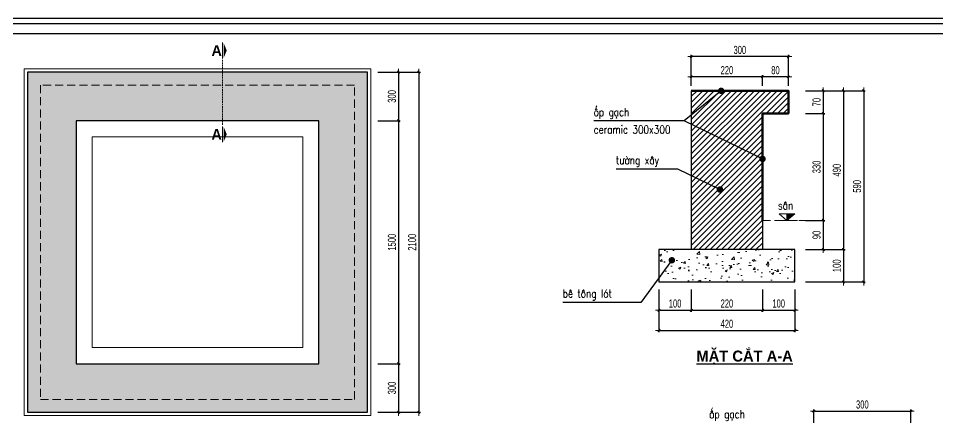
# Model space of a CAD drawing. Header units: millimetres. Extents: x -99113 to -65212, y 21211 to 34445.
# Drawn here: x -81900 to -76222, y 24687 to 27151 of the extents above; entities that cross this region are included whole.
import ezdxf
from ezdxf.enums import TextEntityAlignment as Align

# ---------------------------------------------------------------- set-up
doc = ezdxf.new("R2010")
doc.units = ezdxf.units.MM
doc.header["$MEASUREMENT"] = 0
doc.linetypes.add('HIDDEN', pattern=[0.375, 0.25, -0.125])
for name, color, linetype in [('ENTTNTHIETKE1', 2, 'Continuous'), ('KHUNGTEN', 5, 'Continuous'), ('thep', 2, 'Continuous')]:
    doc.layers.add(name, color=color, linetype=linetype)
for name, color, linetype, lineweight in [('HATCH', 252, 'Continuous', 9), ('LC Dim', 8, 'Continuous', 18), ('LC Khac', 4, 'Continuous', 9), ('LC MANH DUT', 35, 'HIDDEN', 5), ('LC Net dam3', 1, 'Continuous', 60), ('LC Net manh', 239, 'Continuous', 5), ('LC Net thay', 7, 'Continuous', 25), ('LC Text1', 3, 'Continuous', 20), ('LC Text2', 7, 'Continuous', 25)]:
    doc.layers.add(name, color=color, linetype=linetype, lineweight=lineweight)
doc.styles.add('HOATBIF', font='hoatbif.shx', dxfattribs={"width": 0.7})
doc.styles.add('LC 1', font='')
doc.styles.add('LC 3', font='vnsimli.shx', dxfattribs={"width": 0.75})
doc.styles.add('T1', font='Vnsimli.shx', dxfattribs={"width": 0.8})
doc.styles.get('LC 1').set_extended_font_data('.VnAvantH', bold=True)
doc.dimstyles.new('1-100(1-25)', dxfattribs={"dimscale": 25, "dimtxt": 2.5, "dimasz": 0.35, "dimexe": 0.5, "dimexo": 0, "dimgap": 0.8, "dimtad": 1, "dimdec": 0, "dimzin": 0, "dimdsep": 46, "dimtxsty": 'HOATBIF', "dimblk1": 'DOT', "dimblk2": 'DOT', "dimsah": 1, "dimcen": -1, "dimdle": 1, "dimclrd": 256, "dimclre": 256, "dimclrt": 4, "dimadec": 3, "dimazin": 2, "dimtfac": 0.3333333333333333, "dimtdec": 0, "dimtix": 1, "dimtmove": 2, "dimatfit": 3, "dimldrblk": 'DOT', "dimfxl": 1, "dimtvp": 0.8333333333333331, "dimtolj": 1, "dimtzin": 0, "dimarcsym": 0})

# ---------------------------------------------------------------- blocks, each defined once
blk = doc.blocks.new('khung vpn')
at = {"layer": 'Defpoints'}
blk.add_line((52556.45964432618, -4195.445519303803), (52498.75819758818, -4195.445519303803), dxfattribs=at)
at = {"layer": 'KHUNGTEN'}
blk.add_lwpolyline([(52556.24304850244, -4234.884980830777), (52502.04792260095, -4234.884980830777), (52502.04792260095, -4195.662115130224), (52556.24304850244, -4195.662115130224)], close=True, dxfattribs=at)
at = {"layer": 'thep'}
blk.add_lwpolyline([(52555.83215303945, -4234.474085367845), (52502.45881806394, -4234.474085367845), (52502.45881806394, -4196.073010593269), (52555.83215303945, -4196.073010593269)], close=True, dxfattribs=at)
blk = doc.blocks.new('*U46')
at = {"layer": 'LC Khac', "color": 1, "ltscale": 2}
for p, q in [((-8.003553375601768e-10, 485.4649627282051), (0, 0)), ((-8.003553375601768e-10, -2100.677329279625), (0, -2586.14229200783))]:
    blk.add_line(p, q, dxfattribs=at)
for points in [[(134.0098340642726, 242.7324813697051, 0, 471.4285714293351, 0), (36.58486540849844, 242.7324813697051, 275.0000000004455, 275.0000000004455, 0)], [(134.0098340642726, -2343.409810638125, 0, 471.4285714293351, 0), (36.58486540849844, -2343.409810638125, 275.0000000004455, 275.0000000004455, 0)]]:
    blk.add_lwpolyline(points, format="xyseb", dxfattribs=at)
at = {"layer": 'LC MANH DUT', "ltscale": 200}
blk.add_line((8.03255570153744e-11, -48.72241329890437), (8.03255570153744e-11, -2056.803906806601), dxfattribs=at)
at = {"ltscale": 2, "style": 'LC 1'}
for p in [(-178.5478302832853, 242.7324813641026), (-178.5478302832853, -2343.409810643728)]:
    blk.add_attdef('LC', text='', height=330, dxfattribs=at).set_placement(p, align=Align.MIDDLE_CENTER)
blk = doc.blocks.new('DOT')
at = {"layer": 'LC Dim'}
blk.add_line((-3, 0), (3, 0), dxfattribs=at)
at = {"layer": 'LC Dim', "color": 4}
blk.add_line((-1, -1), (1, 1), dxfattribs=at)
blk.add_lwpolyline([(0.5, 1), (-1, -0.5), (-0.5, -1), (1, 0.5)], close=True, dxfattribs=at)
blk = doc.blocks.new('*D58')
at = {"layer": 'Defpoints', "color": 0, "transparency": 16777216}
for p in [(-79680.0519822509, 26819.67630260594), (-79680.0519822509, 26519.67630260594), (-79551.83249237183, 26519.67630260594)]:
    blk.add_point(p, dxfattribs=at)
at = {"layer": 'LC Dim', "lineweight": -2, "transparency": 16777216}
for p, q in [((-79680.0519822509, 26819.67630260594), (-79541.83249237183, 26819.67630260594)), ((-79551.83249237183, 26812.67630260594), (-79551.83249237183, 26526.67630260594)), ((-79680.0519822509, 26519.67630260594), (-79541.83249237183, 26519.67630260594))]:
    blk.add_line(p, q, dxfattribs=at)
at = {"layer": 'LC Dim', "lineweight": -2, "transparency": 16777216, "xscale": 7, "yscale": 7, "zscale": 7}
for p, rotation in [((-79551.83249237183, 26819.67630260594), 90), ((-79551.83249237183, 26519.67630260594), 270)]:
    blk.add_blockref('DOT', p, dxfattribs=dict(at, rotation=rotation))
at = {"layer": 'LC Dim', "color": 4, "transparency": 16777216, "insert": (-79592.83249237182, 26669.67630260596), "char_height": 50, "attachment_point": 5, "rotation": 90, "style": 'HOATBIF'}
blk.add_mtext('\\A1;300', dxfattribs=at)
blk = doc.blocks.new('_Dot')
at = {"color": 0, "linetype": 'ByBlock', "lineweight": -2}
blk.add_line((-0.5, 0), (-1, 0), dxfattribs=at)
at = {"color": 0, "linetype": 'ByBlock', "const_width": 0.5}
blk.add_lwpolyline([(-0.25, 0, 1), (0.25, 0, 1)], format="xyb", close=True, dxfattribs=at)
blk = doc.blocks.new('*D59')
at = {"layer": 'Defpoints', "color": 0, "transparency": 16777216}
for p in [(-79680.0519822509, 26519.67630260594), (-79680.0519822509, 25019.67630260594), (-79551.83249237186, 25019.67630260594)]:
    blk.add_point(p, dxfattribs=at)
at = {"layer": 'LC Dim', "lineweight": -2, "transparency": 16777216}
for p, q in [((-79680.0519822509, 26519.67630260594), (-79541.83249237186, 26519.67630260594)), ((-79551.83249237186, 26512.67630260594), (-79551.83249237186, 25026.67630260594)), ((-79680.0519822509, 25019.67630260594), (-79541.83249237186, 25019.67630260594))]:
    blk.add_line(p, q, dxfattribs=at)
at = {"layer": 'LC Dim', "lineweight": -2, "transparency": 16777216, "xscale": 7, "yscale": 7, "zscale": 7}
for p, rotation in [((-79551.83249237186, 26519.67630260594), 90), ((-79551.83249237186, 25019.67630260594), 270)]:
    blk.add_blockref('DOT', p, dxfattribs=dict(at, rotation=rotation))
at = {"layer": 'LC Dim', "color": 4, "transparency": 16777216, "insert": (-79592.83249237185, 25769.67630260596), "char_height": 50, "attachment_point": 5, "rotation": 90, "style": 'HOATBIF'}
blk.add_mtext('\\A1;1500', dxfattribs=at)
blk = doc.blocks.new('*D60')
at = {"layer": 'Defpoints', "color": 0, "transparency": 16777216}
for p in [(-79680.0519822509, 25019.67630260594), (-79680.0519822509, 24719.67630260594), (-79551.83249237192, 24719.67630260594)]:
    blk.add_point(p, dxfattribs=at)
at = {"layer": 'LC Dim', "lineweight": -2, "transparency": 16777216}
for p, q in [((-79680.0519822509, 25019.67630260594), (-79541.83249237192, 25019.67630260594)), ((-79551.83249237192, 25012.67630260594), (-79551.83249237192, 24726.67630260594)), ((-79680.0519822509, 24719.67630260594), (-79541.83249237192, 24719.67630260594))]:
    blk.add_line(p, q, dxfattribs=at)
at = {"layer": 'LC Dim', "lineweight": -2, "transparency": 16777216, "xscale": 7, "yscale": 7, "zscale": 7}
for p, rotation in [((-79551.83249237192, 25019.67630260594), 90), ((-79551.83249237192, 24719.67630260594), 270)]:
    blk.add_blockref('DOT', p, dxfattribs=dict(at, rotation=rotation))
at = {"layer": 'LC Dim', "color": 4, "transparency": 16777216, "insert": (-79592.8324923719, 24869.67630260596), "char_height": 50, "attachment_point": 5, "rotation": 90, "style": 'HOATBIF'}
blk.add_mtext('\\A1;300', dxfattribs=at)
blk = doc.blocks.new('*D61')
at = {"layer": 'Defpoints', "color": 0, "transparency": 16777216}
for p in [(-79680.0519822509, 26819.67630260596), (-79680.0519822509, 24719.67630260594), (-79426.83249237189, 24719.67630260594)]:
    blk.add_point(p, dxfattribs=at)
at = {"layer": 'LC Dim', "lineweight": -2, "transparency": 16777216}
for p, q in [((-79680.0519822509, 26819.67630260596), (-79416.83249237189, 26819.67630260596)), ((-79426.83249237189, 26812.67630260596), (-79426.83249237189, 24726.67630260594)), ((-79680.0519822509, 24719.67630260594), (-79416.83249237189, 24719.67630260594))]:
    blk.add_line(p, q, dxfattribs=at)
at = {"layer": 'LC Dim', "lineweight": -2, "transparency": 16777216, "xscale": 7, "yscale": 7, "zscale": 7}
for p, rotation in [((-79426.83249237189, 26819.67630260596), 90), ((-79426.83249237189, 24719.67630260594), 270)]:
    blk.add_blockref('DOT', p, dxfattribs=dict(at, rotation=rotation))
at = {"layer": 'LC Dim', "color": 4, "transparency": 16777216, "insert": (-79467.83249237188, 25769.67630260596), "char_height": 50, "attachment_point": 5, "rotation": 90, "style": 'HOATBIF'}
blk.add_mtext('\\A1;2100', dxfattribs=at)
blk = doc.blocks.new('*D82')
at = {"layer": 'Defpoints', "color": 0, "transparency": 16777216}
for p in [(-77039.3659148242, 26704.39908846548), (-77039.3659148242, 26564.39908846548), (-76928.75279996319, 26564.39908846548)]:
    blk.add_point(p, dxfattribs=at)
at = {"layer": 'LC Dim', "lineweight": -2, "transparency": 16777216}
for p, q in [((-77039.3659148242, 26704.39908846548), (-76918.75279996319, 26704.39908846548)), ((-76928.75279996319, 26697.39908846548), (-76928.75279996319, 26571.39908846548)), ((-77039.3659148242, 26564.39908846548), (-76918.75279996319, 26564.39908846548))]:
    blk.add_line(p, q, dxfattribs=at)
at = {"layer": 'LC Dim', "lineweight": -2, "transparency": 16777216, "xscale": 7, "yscale": 7, "zscale": 7}
for p, rotation in [((-76928.75279996319, 26704.39908846548), 90), ((-76928.75279996319, 26564.39908846548), 270)]:
    blk.add_blockref('DOT', p, dxfattribs=dict(at, rotation=rotation))
at = {"layer": 'LC Dim', "color": 4, "transparency": 16777216, "insert": (-76969.75279996317, 26634.39908846549), "char_height": 50, "attachment_point": 5, "rotation": 90, "style": 'HOATBIF'}
blk.add_mtext('\\A1;70', dxfattribs=at)
blk = doc.blocks.new('*D83')
at = {"layer": 'Defpoints', "color": 0, "transparency": 16777216}
for p in [(-77039.3659148242, 26564.39908846548), (-77039.3659148242, 25904.39908846548), (-76928.75279996321, 25904.39908846548)]:
    blk.add_point(p, dxfattribs=at)
at = {"layer": 'LC Dim', "lineweight": -2, "transparency": 16777216}
for p, q in [((-77039.3659148242, 26564.39908846548), (-76918.75279996321, 26564.39908846548)), ((-76928.75279996321, 26557.39908846548), (-76928.75279996321, 25911.39908846548)), ((-77039.3659148242, 25904.39908846548), (-76918.75279996321, 25904.39908846548))]:
    blk.add_line(p, q, dxfattribs=at)
at = {"layer": 'LC Dim', "lineweight": -2, "transparency": 16777216, "xscale": 7, "yscale": 7, "zscale": 7}
for p, rotation in [((-76928.75279996321, 26564.39908846548), 90), ((-76928.75279996321, 25904.39908846548), 270)]:
    blk.add_blockref('DOT', p, dxfattribs=dict(at, rotation=rotation))
at = {"layer": 'LC Dim', "color": 4, "transparency": 16777216, "insert": (-76969.7527999632, 26234.39908846549), "char_height": 50, "attachment_point": 5, "rotation": 90, "style": 'HOATBIF'}
blk.add_mtext('\\A1;330', dxfattribs=at)
blk = doc.blocks.new('*D84')
at = {"layer": 'Defpoints', "color": 0, "transparency": 16777216}
for p in [(-77039.3659148242, 25904.39908846548), (-77039.3659148242, 25724.39908846548), (-76928.75279996324, 25724.39908846548)]:
    blk.add_point(p, dxfattribs=at)
at = {"layer": 'LC Dim', "lineweight": -2, "transparency": 16777216}
for p, q in [((-77039.3659148242, 25904.39908846548), (-76918.75279996324, 25904.39908846548)), ((-76928.75279996324, 25897.39908846548), (-76928.75279996324, 25731.39908846548)), ((-77039.3659148242, 25724.39908846548), (-76918.75279996324, 25724.39908846548))]:
    blk.add_line(p, q, dxfattribs=at)
at = {"layer": 'LC Dim', "lineweight": -2, "transparency": 16777216, "xscale": 7, "yscale": 7, "zscale": 7}
for p, rotation in [((-76928.75279996324, 25904.39908846548), 90), ((-76928.75279996324, 25724.39908846548), 270)]:
    blk.add_blockref('DOT', p, dxfattribs=dict(at, rotation=rotation))
at = {"layer": 'LC Dim', "color": 4, "transparency": 16777216, "insert": (-76969.75279996323, 25814.39908846549), "char_height": 50, "attachment_point": 5, "rotation": 90, "style": 'HOATBIF'}
blk.add_mtext('\\A1;90', dxfattribs=at)
blk = doc.blocks.new('*D85')
at = {"layer": 'Defpoints', "color": 0, "transparency": 16777216}
for p in [(-77039.3659148242, 25724.39908846548), (-77039.3659148242, 25524.39908846548), (-76803.75279996324, 25524.39908846548)]:
    blk.add_point(p, dxfattribs=at)
at = {"layer": 'LC Dim', "lineweight": -2, "transparency": 16777216}
for p, q in [((-77039.3659148242, 25724.39908846548), (-76793.75279996324, 25724.39908846548)), ((-76803.75279996324, 25717.39908846548), (-76803.75279996324, 25531.39908846548)), ((-77039.3659148242, 25524.39908846548), (-76793.75279996324, 25524.39908846548))]:
    blk.add_line(p, q, dxfattribs=at)
at = {"layer": 'LC Dim', "lineweight": -2, "transparency": 16777216, "xscale": 7, "yscale": 7, "zscale": 7}
for p, rotation in [((-76803.75279996324, 25724.39908846548), 90), ((-76803.75279996324, 25524.39908846548), 270)]:
    blk.add_blockref('DOT', p, dxfattribs=dict(at, rotation=rotation))
at = {"layer": 'LC Dim', "color": 4, "transparency": 16777216, "insert": (-76844.75279996323, 25624.39908846549), "char_height": 50, "attachment_point": 5, "rotation": 90, "style": 'HOATBIF'}
blk.add_mtext('\\A1;100', dxfattribs=at)
blk = doc.blocks.new('*D86')
at = {"layer": 'Defpoints', "color": 0, "transparency": 16777216}
for p in [(-77039.3659148242, 26704.39908846548), (-77039.3659148242, 25724.39908846549), (-76803.75279996324, 25724.39908846549)]:
    blk.add_point(p, dxfattribs=at)
at = {"layer": 'LC Dim', "lineweight": -2, "transparency": 16777216}
for p, q in [((-77039.3659148242, 26704.39908846548), (-76793.75279996324, 26704.39908846548)), ((-76803.75279996324, 26697.39908846548), (-76803.75279996324, 25731.39908846549)), ((-77039.3659148242, 25724.39908846549), (-76793.75279996324, 25724.39908846549))]:
    blk.add_line(p, q, dxfattribs=at)
at = {"layer": 'LC Dim', "lineweight": -2, "transparency": 16777216, "xscale": 7, "yscale": 7, "zscale": 7}
for p, rotation in [((-76803.75279996324, 26704.39908846548), 90), ((-76803.75279996324, 25724.39908846549), 270)]:
    blk.add_blockref('DOT', p, dxfattribs=dict(at, rotation=rotation))
at = {"layer": 'LC Dim', "color": 4, "transparency": 16777216, "insert": (-76844.75279996323, 26214.3990884655), "char_height": 50, "attachment_point": 5, "rotation": 90, "style": 'HOATBIF'}
blk.add_mtext('\\A1;490', dxfattribs=at)
blk = doc.blocks.new('*D87')
at = {"layer": 'Defpoints', "color": 0, "transparency": 16777216}
for p in [(-77943.86207198228, 25477.75886834816), (-77743.86207198228, 25477.75886834816), (-77743.86207198228, 25350.01994155334)]:
    blk.add_point(p, dxfattribs=at)
at = {"layer": 'LC Dim', "lineweight": -2, "transparency": 16777216}
for p, q in [((-77943.86207198228, 25477.75886834816), (-77943.86207198228, 25340.01994155334)), ((-77743.86207198228, 25477.75886834816), (-77743.86207198228, 25340.01994155334)), ((-77936.86207198228, 25350.01994155334), (-77750.86207198228, 25350.01994155334))]:
    blk.add_line(p, q, dxfattribs=at)
at = {"layer": 'LC Dim', "lineweight": -2, "transparency": 16777216, "xscale": 7, "yscale": 7, "zscale": 7, "rotation": 180}
blk.add_blockref('DOT', (-77943.86207198228, 25350.01994155334), dxfattribs=at)
at = {"layer": 'LC Dim', "lineweight": -2, "transparency": 16777216, "xscale": 7, "yscale": 7, "zscale": 7}
blk.add_blockref('DOT', (-77743.86207198228, 25350.01994155334), dxfattribs=at)
at = {"layer": 'LC Dim', "color": 4, "transparency": 16777216, "insert": (-77843.86207198228, 25391.01994155334), "char_height": 50, "attachment_point": 5, "style": 'HOATBIF'}
blk.add_mtext('\\A1;100', dxfattribs=at)
blk = doc.blocks.new('*D88')
at = {"layer": 'Defpoints', "color": 0, "transparency": 16777216}
for p in [(-77743.86207198228, 25477.75886834816), (-77303.86207198228, 25477.75886834816), (-77303.86207198228, 25350.01994155334)]:
    blk.add_point(p, dxfattribs=at)
at = {"layer": 'LC Dim', "lineweight": -2, "transparency": 16777216}
for p, q in [((-77743.86207198228, 25477.75886834816), (-77743.86207198228, 25340.01994155334)), ((-77303.86207198228, 25477.75886834816), (-77303.86207198228, 25340.01994155334)), ((-77736.86207198228, 25350.01994155334), (-77310.86207198228, 25350.01994155334))]:
    blk.add_line(p, q, dxfattribs=at)
at = {"layer": 'LC Dim', "lineweight": -2, "transparency": 16777216, "xscale": 7, "yscale": 7, "zscale": 7, "rotation": 180}
blk.add_blockref('DOT', (-77743.86207198228, 25350.01994155334), dxfattribs=at)
at = {"layer": 'LC Dim', "lineweight": -2, "transparency": 16777216, "xscale": 7, "yscale": 7, "zscale": 7}
blk.add_blockref('DOT', (-77303.86207198228, 25350.01994155334), dxfattribs=at)
at = {"layer": 'LC Dim', "color": 4, "transparency": 16777216, "insert": (-77523.86207198228, 25391.01994155334), "char_height": 50, "attachment_point": 5, "style": 'HOATBIF'}
blk.add_mtext('\\A1;220', dxfattribs=at)
blk = doc.blocks.new('*D89')
at = {"layer": 'Defpoints', "color": 0, "transparency": 16777216}
for p in [(-77303.86207198228, 25477.75886834816), (-77103.86207198228, 25477.75886834816), (-77103.86207198228, 25350.01994155334)]:
    blk.add_point(p, dxfattribs=at)
at = {"layer": 'LC Dim', "lineweight": -2, "transparency": 16777216}
for p, q in [((-77303.86207198228, 25477.75886834816), (-77303.86207198228, 25340.01994155334)), ((-77103.86207198228, 25477.75886834816), (-77103.86207198228, 25340.01994155334)), ((-77296.86207198228, 25350.01994155334), (-77110.86207198228, 25350.01994155334))]:
    blk.add_line(p, q, dxfattribs=at)
at = {"layer": 'LC Dim', "lineweight": -2, "transparency": 16777216, "xscale": 7, "yscale": 7, "zscale": 7, "rotation": 180}
blk.add_blockref('DOT', (-77303.86207198228, 25350.01994155334), dxfattribs=at)
at = {"layer": 'LC Dim', "lineweight": -2, "transparency": 16777216, "xscale": 7, "yscale": 7, "zscale": 7}
blk.add_blockref('DOT', (-77103.86207198228, 25350.01994155334), dxfattribs=at)
at = {"layer": 'LC Dim', "color": 4, "transparency": 16777216, "insert": (-77203.86207198228, 25391.01994155334), "char_height": 50, "attachment_point": 5, "style": 'HOATBIF'}
blk.add_mtext('\\A1;100', dxfattribs=at)
blk = doc.blocks.new('*D90')
at = {"layer": 'Defpoints', "color": 0, "transparency": 16777216}
for p in [(-77943.8620719823, 25477.75886834816), (-77103.8620719823, 25477.75886834816), (-77103.8620719823, 25225.01994155334)]:
    blk.add_point(p, dxfattribs=at)
at = {"layer": 'LC Dim', "lineweight": -2, "transparency": 16777216}
for p, q in [((-77943.8620719823, 25477.75886834816), (-77943.8620719823, 25215.01994155334)), ((-77103.8620719823, 25477.75886834816), (-77103.8620719823, 25215.01994155334)), ((-77936.8620719823, 25225.01994155334), (-77110.8620719823, 25225.01994155334))]:
    blk.add_line(p, q, dxfattribs=at)
at = {"layer": 'LC Dim', "lineweight": -2, "transparency": 16777216, "xscale": 7, "yscale": 7, "zscale": 7, "rotation": 180}
blk.add_blockref('DOT', (-77943.8620719823, 25225.01994155334), dxfattribs=at)
at = {"layer": 'LC Dim', "lineweight": -2, "transparency": 16777216, "xscale": 7, "yscale": 7, "zscale": 7}
blk.add_blockref('DOT', (-77103.8620719823, 25225.01994155334), dxfattribs=at)
at = {"layer": 'LC Dim', "color": 4, "transparency": 16777216, "insert": (-77523.8620719823, 25266.01994155334), "char_height": 50, "attachment_point": 5, "style": 'HOATBIF'}
blk.add_mtext('\\A1;420', dxfattribs=at)
blk = doc.blocks.new('*D91')
at = {"layer": 'Defpoints', "color": 0, "transparency": 16777216}
for p in [(-77039.36591482419, 26704.39908846548), (-77039.36591482419, 25524.39908846549), (-76678.75279996327, 25524.39908846549)]:
    blk.add_point(p, dxfattribs=at)
at = {"layer": 'LC Dim', "lineweight": -2, "transparency": 16777216}
for p, q in [((-77039.36591482419, 26704.39908846548), (-76668.75279996327, 26704.39908846548)), ((-76678.75279996327, 26697.39908846548), (-76678.75279996327, 25531.39908846549)), ((-77039.36591482419, 25524.39908846549), (-76668.75279996327, 25524.39908846549))]:
    blk.add_line(p, q, dxfattribs=at)
at = {"layer": 'LC Dim', "lineweight": -2, "transparency": 16777216, "xscale": 7, "yscale": 7, "zscale": 7}
for p, rotation in [((-76678.75279996327, 26704.39908846548), 90), ((-76678.75279996327, 25524.39908846549), 270)]:
    blk.add_blockref('DOT', p, dxfattribs=dict(at, rotation=rotation))
at = {"layer": 'LC Dim', "color": 4, "transparency": 16777216, "insert": (-76719.75279996326, 26114.3990884655), "char_height": 50, "attachment_point": 5, "rotation": 90, "style": 'HOATBIF'}
blk.add_mtext('\\A1;590', dxfattribs=at)
blk = doc.blocks.new('TIEUDE2')
at = {"layer": 'LC Text2', "color": 7, "style": 'LC 1'}
blk.add_attdef('%%UTIªU§Ò', text='', height=3.5, dxfattribs=at).set_placement((0, 0), align=Align.BOTTOM_CENTER)
blk.add_attdef('TL', text='', height=2.2, dxfattribs=at).set_placement((0, -1.800000000000011), align=Align.TOP_CENTER)
blk = doc.blocks.new('Caodo1')
at = {"layer": 'LC Text1'}
blk.add_hatch(color=4, dxfattribs=at).paths.add_polyline_path([(3.638e-12, 200.210680454169), (3.638e-12, 3.166521039738275e-15), (243.3882687822297, 200.210680454169)])
at = {"layer": 'LC Text1', "color": 4}
for p, q in [((323.6303984126134, 0), (-323.6303984126098, 0)), ((3.638e-12, 0), (3.638e-12, 200.2106804541654))]:
    blk.add_line(p, q, dxfattribs=at)
blk.add_lwpolyline([(-243.3882687822297, 200.210680454169), (243.3882687822297, 200.210680454169), (3.638e-12, 0), (3.638e-12, 0)], close=True, dxfattribs=at)
at = {"layer": 'LC Text1', "color": 4, "style": 'T1', "width": 0.8}
blk.add_attdef('%%P0,00', text='', height=250, dxfattribs=at).set_placement((-39.04586973765618, 459.5053816559738), align=Align.MIDDLE_CENTER)
blk = doc.blocks.new('*D102')
at = {"layer": 'Defpoints', "color": 0, "transparency": 16777216}
for p in [(-77303.86207198228, 26790.3734421289), (-77303.86207198228, 26734.78880698637), (-77143.86207198228, 26734.78880698637)]:
    blk.add_point(p, dxfattribs=at)
at = {"layer": 'LC Dim', "lineweight": -2, "transparency": 16777216}
for p, q in [((-77303.86207198228, 26734.78880698637), (-77303.86207198228, 26800.3734421289)), ((-77143.86207198228, 26734.78880698637), (-77143.86207198228, 26800.3734421289)), ((-77150.86207198228, 26790.3734421289), (-77296.86207198228, 26790.3734421289))]:
    blk.add_line(p, q, dxfattribs=at)
at = {"layer": 'LC Dim', "lineweight": -2, "transparency": 16777216, "xscale": 7, "yscale": 7, "zscale": 7, "rotation": 180}
blk.add_blockref('DOT', (-77303.86207198228, 26790.3734421289), dxfattribs=at)
at = {"layer": 'LC Dim', "lineweight": -2, "transparency": 16777216, "xscale": 7, "yscale": 7, "zscale": 7}
blk.add_blockref('DOT', (-77143.86207198228, 26790.3734421289), dxfattribs=at)
at = {"layer": 'LC Dim', "color": 4, "transparency": 16777216, "insert": (-77223.86207198228, 26831.3734421289), "char_height": 50, "attachment_point": 5, "style": 'HOATBIF'}
blk.add_mtext('\\A1;80', dxfattribs=at)
blk = doc.blocks.new('*D103')
at = {"layer": 'Defpoints', "color": 0, "transparency": 16777216}
for p in [(-77743.86207198228, 26790.3734421289), (-77743.86207198228, 26734.78880698637), (-77303.86207198228, 26734.78880698637)]:
    blk.add_point(p, dxfattribs=at)
at = {"layer": 'LC Dim', "lineweight": -2, "transparency": 16777216}
for p, q in [((-77743.86207198228, 26734.78880698637), (-77743.86207198228, 26800.3734421289)), ((-77303.86207198228, 26734.78880698637), (-77303.86207198228, 26800.3734421289)), ((-77310.86207198228, 26790.3734421289), (-77736.86207198228, 26790.3734421289))]:
    blk.add_line(p, q, dxfattribs=at)
at = {"layer": 'LC Dim', "lineweight": -2, "transparency": 16777216, "xscale": 7, "yscale": 7, "zscale": 7, "rotation": 180}
blk.add_blockref('DOT', (-77743.86207198228, 26790.3734421289), dxfattribs=at)
at = {"layer": 'LC Dim', "lineweight": -2, "transparency": 16777216, "xscale": 7, "yscale": 7, "zscale": 7}
blk.add_blockref('DOT', (-77303.86207198228, 26790.3734421289), dxfattribs=at)
at = {"layer": 'LC Dim', "color": 4, "transparency": 16777216, "insert": (-77523.86207198228, 26831.3734421289), "char_height": 50, "attachment_point": 5, "style": 'HOATBIF'}
blk.add_mtext('\\A1;220', dxfattribs=at)
blk = doc.blocks.new('*D104')
at = {"layer": 'Defpoints', "color": 0, "transparency": 16777216}
for p in [(-77743.86207198228, 26915.3734421289), (-77743.86207198228, 26734.78880698637), (-77143.86207198228, 26734.78880698637)]:
    blk.add_point(p, dxfattribs=at)
at = {"layer": 'LC Dim', "lineweight": -2, "transparency": 16777216}
for p, q in [((-77743.86207198228, 26734.78880698637), (-77743.86207198228, 26925.3734421289)), ((-77150.86207198228, 26915.3734421289), (-77736.86207198228, 26915.3734421289)), ((-77143.86207198228, 26734.78880698637), (-77143.86207198228, 26925.3734421289))]:
    blk.add_line(p, q, dxfattribs=at)
at = {"layer": 'LC Dim', "lineweight": -2, "transparency": 16777216, "xscale": 7, "yscale": 7, "zscale": 7, "rotation": 180}
blk.add_blockref('DOT', (-77743.86207198228, 26915.3734421289), dxfattribs=at)
at = {"layer": 'LC Dim', "lineweight": -2, "transparency": 16777216, "xscale": 7, "yscale": 7, "zscale": 7}
blk.add_blockref('DOT', (-77143.86207198228, 26915.3734421289), dxfattribs=at)
at = {"layer": 'LC Dim', "color": 4, "transparency": 16777216, "insert": (-77443.86207198228, 26956.3734421289), "char_height": 50, "attachment_point": 5, "style": 'HOATBIF'}
blk.add_mtext('\\A1;300', dxfattribs=at)
blk = doc.blocks.new('*D108')
at = {"layer": 'Defpoints', "color": 0, "transparency": 16777216}
for p in [(-76387.11055417395, 24726.67160727343), (-76987.11055417395, 24524.12819260392), (-76387.11055417395, 24524.12819260392)]:
    blk.add_point(p, dxfattribs=at)
at = {"layer": 'LC Dim', "lineweight": -2, "transparency": 16777216}
for p, q in [((-76987.11055417395, 24524.12819260392), (-76987.11055417395, 24736.67160727343)), ((-76980.11055417395, 24726.67160727343), (-76394.11055417395, 24726.67160727343)), ((-76387.11055417395, 24524.12819260392), (-76387.11055417395, 24736.67160727343))]:
    blk.add_line(p, q, dxfattribs=at)
at = {"layer": 'LC Dim', "lineweight": -2, "transparency": 16777216, "xscale": 7, "yscale": 7, "zscale": 7, "rotation": 180}
blk.add_blockref('DOT', (-76987.11055417395, 24726.67160727343), dxfattribs=at)
at = {"layer": 'LC Dim', "lineweight": -2, "transparency": 16777216, "xscale": 7, "yscale": 7, "zscale": 7}
blk.add_blockref('DOT', (-76387.11055417395, 24726.67160727343), dxfattribs=at)
at = {"layer": 'LC Dim', "color": 4, "transparency": 16777216, "insert": (-76687.11055417395, 24767.67160727343), "char_height": 50, "attachment_point": 5, "style": 'HOATBIF'}
blk.add_mtext('\\A1;300', dxfattribs=at)

msp = doc.modelspace()

# ---------------------------------------------------------------- hatches: boundary and pattern name
at = {"layer": 'HATCH'}
h = msp.add_hatch(dxfattribs=at)
h.set_pattern_fill('ANGLE', color=256, scale=125)
h.set_pattern_definition([(0, (-42639.99091429891, 13682.4069735644), (0, 34.375), [25, -9.375]), (90, (-42639.99091429891, 13682.4069735644), (-34.375, 2.104861686034514e-15), [25, -9.375])])
h.paths.add_polyline_path([(-79743.57828914037, 26819.67630260593), (-81843.57828914037, 26819.67630260593), (-81843.57828914037, 24719.67630260593), (-79743.57828914037, 24719.67630260593)])
h.paths.add_polyline_path([(-80043.57828914037, 25019.67630260593), (-81543.57828914037, 25019.67630260593), (-81543.57828914037, 26519.67630260593), (-80043.57828914037, 26519.67630260593)], flags=16)
h = msp.add_hatch(dxfattribs=at)
h.set_pattern_fill('ANSI31', color=256, scale=200)
h.set_pattern_definition([(45, (-130.4731282222783, 195.6090296377224), (-17.67766952966369, 17.67766952966369), [])])
h.paths.add_polyline_path([(-77743.86207198228, 25724.39908846546), (-77303.86207198228, 25724.39908846546), (-77303.86207198228, 26564.39908846546), (-77143.86207198228, 26564.39908846546), (-77143.86207198228, 26704.39908846546), (-77743.86207198228, 26704.39908846546)])
h = msp.add_hatch(dxfattribs=at)
h.set_pattern_fill('AR-CONC', color=256, scale=20)
h.set_pattern_definition([(49.99999999999999, (-130.4731282222783, 195.6090296377224), (143.4520365201507, -12.55042699651902), [15, -165]), (355, (-130.4731282222783, 195.6090296377224), (-27.7502667226, 150.4384267400024), [12, -132]), (100.45144446, (-118.5187920222783, 194.5631608377224), (115.7017693454224, 137.8879981937259), [12.7480384, -140.2284223999999]), (46.18420000000001, (-130.4731282222783, 235.6090296377224), (213.4482661343145, -33.10385615861531), [22.5, -247.5]), (96.63563549, (-112.6857792222783, 232.8503682377224), (186.9323891348457, 194.8237201549101), [19.1220684, -210.342752]), (351.1841639899999, (-130.4731282222783, 235.6090296377224), (186.9323890109546, 194.823720053998), [18, -198.0000002]), (21, (-110.4731282222783, 225.6090296377224), (119.3814104236923, -80.52377813306776), [15, -165]), (326.0000000000001, (-110.4731282222783, 225.6090296377224), (48.66306638431634, 145.0300090093706), [12, -132]), (71.45144474, (-100.5246774222783, 218.8987148377224), (168.0444753459942, 64.50623056127077), [12.748038, -140.2284224]), (37.50000000000001, (-130.4731282222783, 195.6090296377224), (2.431971063458134, 66.5787707662623), [0, -130.4, 0, -134, 0, -132.5]), (7.499999999999999, (-130.4731282222783, 195.6090296377224), (52.61390748842972, 78.88234237647205), [0, -76.39999999999999, 0, -127.4, 0, -50.5]), (327.5, (-175.0731282222783, 195.6090296377224), (106.7644872344818, -4.510974346875951), [0, -50, 0, -156, 0, -207]), (317.5, (-195.0731282222783, 195.6090296377224), (116.6372338684772, 20.02099646646354), [0, -65, 0, -103.6, 0, -147])])
h.paths.add_polyline_path([(-77103.86207198228, 25524.39908846546), (-77103.86207198228, 25724.39908846546), (-77943.86207198228, 25724.39908846546), (-77943.86207198228, 25524.39908846546)])

# ---------------------------------------------------------------- linework, layer by layer
at = {"layer": 'LC MANH DUT', "ltscale": 200}
msp.add_lwpolyline([(-81763.57828914037, 24799.67630260593), (-79823.57828914037, 24799.67630260593), (-79823.57828914037, 26739.67630260593), (-81763.57828914037, 26739.67630260593)], close=True, dxfattribs=at)
msp.add_lwpolyline([(-77303.86207198228, 25904.39908846546), (-77002.13279518571, 25904.39908846546)], dxfattribs=at)
at = {"layer": 'LC Net dam3'}
msp.add_lwpolyline([(-77743.86207198228, 26704.39908846546), (-77143.86207198228, 26704.39908846546), (-77143.86207198228, 26564.39908846546), (-77303.86207198228, 26564.39908846546), (-77303.86207198228, 25904.39908846546)], dxfattribs=at)
at = {"layer": 'LC Net manh'}
for points in [[(-81863.57828914037, 24699.67630260593), (-79723.57828914037, 24699.67630260593), (-79723.57828914037, 26839.67630260593), (-81863.57828914037, 26839.67630260593)], [(-81443.57828914037, 25119.67630260593), (-80143.57828914037, 25119.67630260593), (-80143.57828914037, 26419.67630260593), (-81443.57828914037, 26419.67630260593)]]:
    msp.add_lwpolyline(points, close=True, dxfattribs=at)
at = {"layer": 'LC Net thay'}
for points in [[(-81843.57828914037, 24719.67630260593), (-79743.57828914037, 24719.67630260593), (-79743.57828914037, 26819.67630260593), (-81843.57828914037, 26819.67630260593)], [(-81543.57828914037, 25019.67630260593), (-80043.57828914037, 25019.67630260593), (-80043.57828914037, 26519.67630260593), (-81543.57828914037, 26519.67630260593)], [(-77103.86207198228, 25524.39908846546), (-77103.86207198228, 25724.39908846546), (-77943.86207198228, 25724.39908846546), (-77943.86207198228, 25524.39908846546)]]:
    msp.add_lwpolyline(points, close=True, dxfattribs=at)
for points in [[(-77743.86207198228, 26704.39908846546), (-77143.86207198228, 26704.39908846546)], [(-77743.86207198228, 26704.39908846546), (-77743.86207198228, 25724.39908846546)], [(-77143.86207198228, 26704.39908846546), (-77143.86207198228, 26564.39908846546)], [(-77303.86207198228, 26564.39908846546), (-77303.86207198228, 25724.39908846546)], [(-77303.86207198228, 26564.39908846546), (-77143.86207198228, 26564.39908846546)]]:
    msp.add_lwpolyline(points, dxfattribs=at)

# ---------------------------------------------------------------- block references
at = {"layer": 'ENTTNTHIETKE1', "color": 6, "xscale": 149.1392047566609, "yscale": 149.1392047566609, "zscale": 149.1392047566609, "rotation": 359.9992162948523}
msp.add_blockref('khung vpn', (-7912886.145366034, 652963.7924348597, 7.975109759606586e-05), dxfattribs=at)
at = {"layer": 'LC Net manh'}
ref = msp.add_blockref('*U46', (-80639.9504762193, 26904.46045747387, -1.32241997935906e-06), dxfattribs=dict(at, xscale=0.2000081018599082, yscale=0.2000081018599082, zscale=0.2000081018599082, rotation=359.999216292062))
ref.add_attrib('LC', 'A', dxfattribs={"layer": '0', "ltscale": 2, "height": 66.00267361376974, "rotation": 359.9992162885283, "style": 'LC 1'}).set_placement((-80675.66789984221, 26435.75999788289, -1.606254145542689e-06), align=Align.MIDDLE_CENTER)
ref.add_attrib('LC', 'A', dxfattribs={"layer": '0', "ltscale": 2, "height": 66.00267361376974, "rotation": 359.9992162885283, "style": 'LC 1'}).set_placement((-80675.66082478399, 26953.00940884882, -1.606254150981549e-06), align=Align.MIDDLE_CENTER)
at = {"layer": 'LC Text1'}
ref = msp.add_blockref('Caodo1', (-77152.997433584, 25904.39908846546, -1.259780821703677e-06), dxfattribs=dict(at, xscale=0.2000081018599082, yscale=0.2000081018599082, zscale=0.2000081018599082, rotation=359.999216292062))
ref.add_attrib('%%P0,00', 's©n', dxfattribs={"layer": 'LC Text2', "height": 50.00202546497705, "rotation": 359.9992162885283, "style": 'T1', "width": 0.8}).set_placement((-77160.80566677808, 25996.30399443051, -1.59679429242822e-06), align=Align.MIDDLE_CENTER)
at = {"layer": 'LC Text2'}
ref = msp.add_blockref('TIEUDE2', (-77414.49524605022, 25012.44910137683, 3.359406689052518e-07), dxfattribs=dict(at, xscale=20.00081018598456, yscale=20.00081018598456, zscale=20.00081018598456, rotation=359.999216292062))
ref.add_attrib('%%UTIªU§Ò', '%%UmÆt c¾t a-a', dxfattribs={"color": 7, "height": 67.92571154643359, "rotation": 359.9992162885283, "style": 'LC 1'}).set_placement((-77414.49524605022, 25012.44910137683), align=Align.BOTTOM_CENTER)

# ---------------------------------------------------------------- texts
at = {"layer": 'LC Text1', "color": 3, "style": 'LC 3', "width": 0.8}
for s, p in [('èp g¹ch', (-78347.38924357829, 26547.90807214708)), ('ceramic 300x300', (-78347.38924357829, 26440.0872243404)), ('t\xadêng x©y', (-78209.3950860928, 26250.81607167215)), ('bª t«ng lãt', (-78537.96515404926, 25427.60564501001)), ('èp g¹ch', (-77633.11714157513, 24683.50023507199))]:
    msp.add_text(s, height=50.00202546497705, rotation=0.000783711471719073, dxfattribs=at).set_placement(p)

# ---------------------------------------------------------------- dimensions: what is measured, and where the dimension line sits
at = {"layer": 'LC Dim'}
for base, p1, p2, picture, middle in [((-77743.86207198228, 26915.3734421289), (-77143.86207198228, 26734.78880698637), (-77743.86207198228, 26734.78880698637), '*D104', (-77443.86207198228, 26956.3734421289)), ((-77743.86207198228, 26790.3734421289), (-77303.86207198228, 26734.78880698637), (-77743.86207198228, 26734.78880698637), '*D103', (-77523.86207198228, 26831.3734421289)), ((-77303.86207198228, 26790.3734421289), (-77143.86207198228, 26734.78880698637), (-77303.86207198228, 26734.78880698637), '*D102', (-77223.86207198228, 26831.3734421289)), ((-77743.86207198228, 25350.01994155334), (-77943.86207198228, 25477.75886834816), (-77743.86207198228, 25477.75886834816), '*D87', (-77843.86207198228, 25391.01994155334)), ((-77103.8620719823, 25225.01994155334), (-77943.8620719823, 25477.75886834816), (-77103.8620719823, 25477.75886834816), '*D90', (-77523.8620719823, 25266.01994155334)), ((-77303.86207198228, 25350.01994155334), (-77743.86207198228, 25477.75886834816), (-77303.86207198228, 25477.75886834816), '*D88', (-77523.86207198228, 25391.01994155334)), ((-77103.86207198228, 25350.01994155334), (-77303.86207198228, 25477.75886834816), (-77103.86207198228, 25477.75886834816), '*D89', (-77203.86207198228, 25391.01994155334)), ((-76387.11055417395, 24726.67160727343), (-76987.11055417395, 24524.12819260392), (-76387.11055417395, 24524.12819260392), '*D108', (-76687.11055417395, 24767.67160727343))]:
    dim = msp.add_linear_dim(base=base, p1=p1, p2=p2, dimstyle='1-100(1-25)', override={"dimscale": 20, "dimlfac": 0.5, "dimfxl": 2, "dimarcsym": 1}, dxfattribs=at)
    dim.commit()
    dim.dimension.update_dxf_attribs({"geometry": picture, "text_midpoint": middle})
for base, p1, p2, override, picture, middle in [((-79551.83249237183, 26519.67630260594), (-79680.05198225086, 26819.67630260593), (-79680.05198225086, 26519.67630260593), {"dimscale": 20, "dimfxl": 2, "dimarcsym": 1}, '*D58', (-79592.83249237182, 26669.67630260596)), ((-79426.83249237189, 24719.67630260594), (-79680.05198225086, 26819.67630260594), (-79680.05198225086, 24719.67630260593), {"dimscale": 20, "dimfxl": 2, "dimarcsym": 1}, '*D61', (-79467.83249237188, 25769.67630260596)), ((-76928.75279996319, 26564.39908846548), (-77039.36591482417, 26704.39908846546), (-77039.36591482417, 26564.39908846546), {"dimscale": 20, "dimlfac": 0.5, "dimfxl": 2, "dimarcsym": 1}, '*D82', (-76969.75279996317, 26634.39908846549)), ((-76803.75279996324, 25724.39908846549), (-77039.36591482417, 26704.39908846546), (-77039.36591482417, 25724.39908846548), {"dimscale": 20, "dimlfac": 0.5, "dimfxl": 2, "dimarcsym": 1}, '*D86', (-76844.75279996323, 26214.3990884655)), ((-76678.75279996327, 25524.39908846549), (-77039.36591482416, 26704.39908846546), (-77039.36591482416, 25524.39908846548), {"dimscale": 20, "dimlfac": 0.5, "dimfxl": 2, "dimarcsym": 1}, '*D91', (-76719.75279996326, 26114.3990884655)), ((-76928.75279996321, 25904.39908846548), (-77039.36591482417, 26564.39908846546), (-77039.36591482417, 25904.39908846546), {"dimscale": 20, "dimlfac": 0.5, "dimfxl": 2, "dimarcsym": 1}, '*D83', (-76969.7527999632, 26234.39908846549)), ((-79551.83249237186, 25019.67630260594), (-79680.05198225086, 26519.67630260593), (-79680.05198225086, 25019.67630260593), {"dimscale": 20, "dimfxl": 2, "dimarcsym": 1}, '*D59', (-79592.83249237185, 25769.67630260596)), ((-76928.75279996324, 25724.39908846548), (-77039.36591482417, 25904.39908846546), (-77039.36591482417, 25724.39908846546), {"dimscale": 20, "dimlfac": 0.5, "dimfxl": 2, "dimarcsym": 1}, '*D84', (-76969.75279996323, 25814.39908846549)), ((-76803.75279996324, 25524.39908846548), (-77039.36591482417, 25724.39908846546), (-77039.36591482417, 25524.39908846546), {"dimscale": 20, "dimlfac": 0.5, "dimfxl": 2, "dimarcsym": 1}, '*D85', (-76844.75279996323, 25624.39908846549)), ((-79551.83249237192, 24719.67630260594), (-79680.05198225086, 25019.67630260593), (-79680.05198225086, 24719.67630260593), {"dimscale": 20, "dimfxl": 2, "dimarcsym": 1}, '*D60', (-79592.8324923719, 24869.67630260596))]:
    dim = msp.add_linear_dim(base=base, p1=p1, p2=p2, angle=90, dimstyle='1-100(1-25)', override=override, dxfattribs=at)
    dim.commit()
    dim.dimension.update_dxf_attribs({"geometry": picture, "text_midpoint": middle})

# ---------------------------------------------------------------- leaders
for points in [[(-77559.1266020332, 26704.39908846546), (-77787.05092806251, 26518.3703201021), (-78346.67547660136, 26518.3703201021)], [(-77303.86207198228, 26283.81379814203), (-77787.05092806251, 26518.3703201021), (-78346.67547660136, 26518.3703201021)], [(-77566.6356416262, 26095.1827688992), (-77826.39377754972, 26221.27831962716), (-78208.68131911587, 26221.27831962716)], [(-77863.91689087158, 25658.21216598945), (-78055.84861474483, 25398.06789296503), (-78537.25138707233, 25398.06789296503)]]:
    msp.add_leader(points, dimstyle='1-100(1-25)', override={"dimscale": 20, "dimasz": 2, "dimlfac": 0.5, "dimfxl": 2, "dimarcsym": 1}, dxfattribs=at)

doc.saveas('drawing.dxf')
